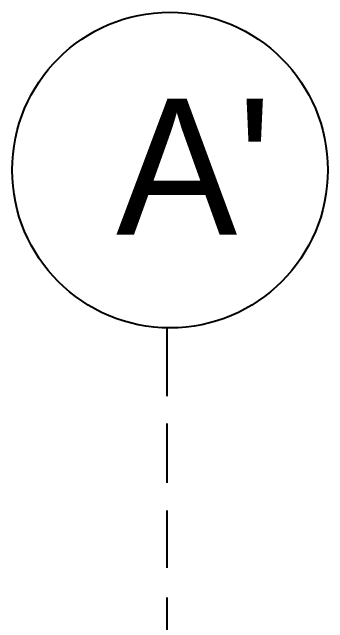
# Model space of a CAD drawing. Header units: inches. Extents: x 9636 to 21597, y -10243 to 557.
# Drawn here: x 14328.7 to 14356.1, y -2521.4 to -2468.4 of the extents above; entities that cross this region are included whole.
import ezdxf

# ---------------------------------------------------------------- set-up
doc = ezdxf.new("R2010")
doc.units = ezdxf.units.IN
doc.header["$MEASUREMENT"] = 0
doc.layers.add('PDF2_0', color=7, linetype='Continuous')
doc.layers.add('PDF2_Text', color=5, linetype='Continuous')
doc.styles.add('PDF Stylus BT', font='stylu.ttf')

msp = doc.modelspace()

# ---------------------------------------------------------------- linework, layer by layer
at = {"layer": 'PDF2_0', "lineweight": 25}
for points in [[(14342.183, -2501.707), (14342.183, -2495.828)], [(14342.183, -2509.241), (14342.183, -2504.096)], [(14342.183, -2516.59), (14342.183, -2511.629)], [(14342.183, -2524.123), (14342.183, -2519.162)]]:
    msp.add_lwpolyline(points, dxfattribs=at)
msp.add_circle((14342.42, -2482.114), 13.689, dxfattribs=at)

# ---------------------------------------------------------------- texts
at = {"layer": 'PDF2_Text', "color": 242, "true_color": 0xcd2027, "insert": (14337.735, -2481.827), "char_height": 11.8012, "attachment_point": 4, "style": 'PDF Stylus BT'}
msp.add_mtext("A'", dxfattribs=at)

doc.saveas('drawing.dxf')
